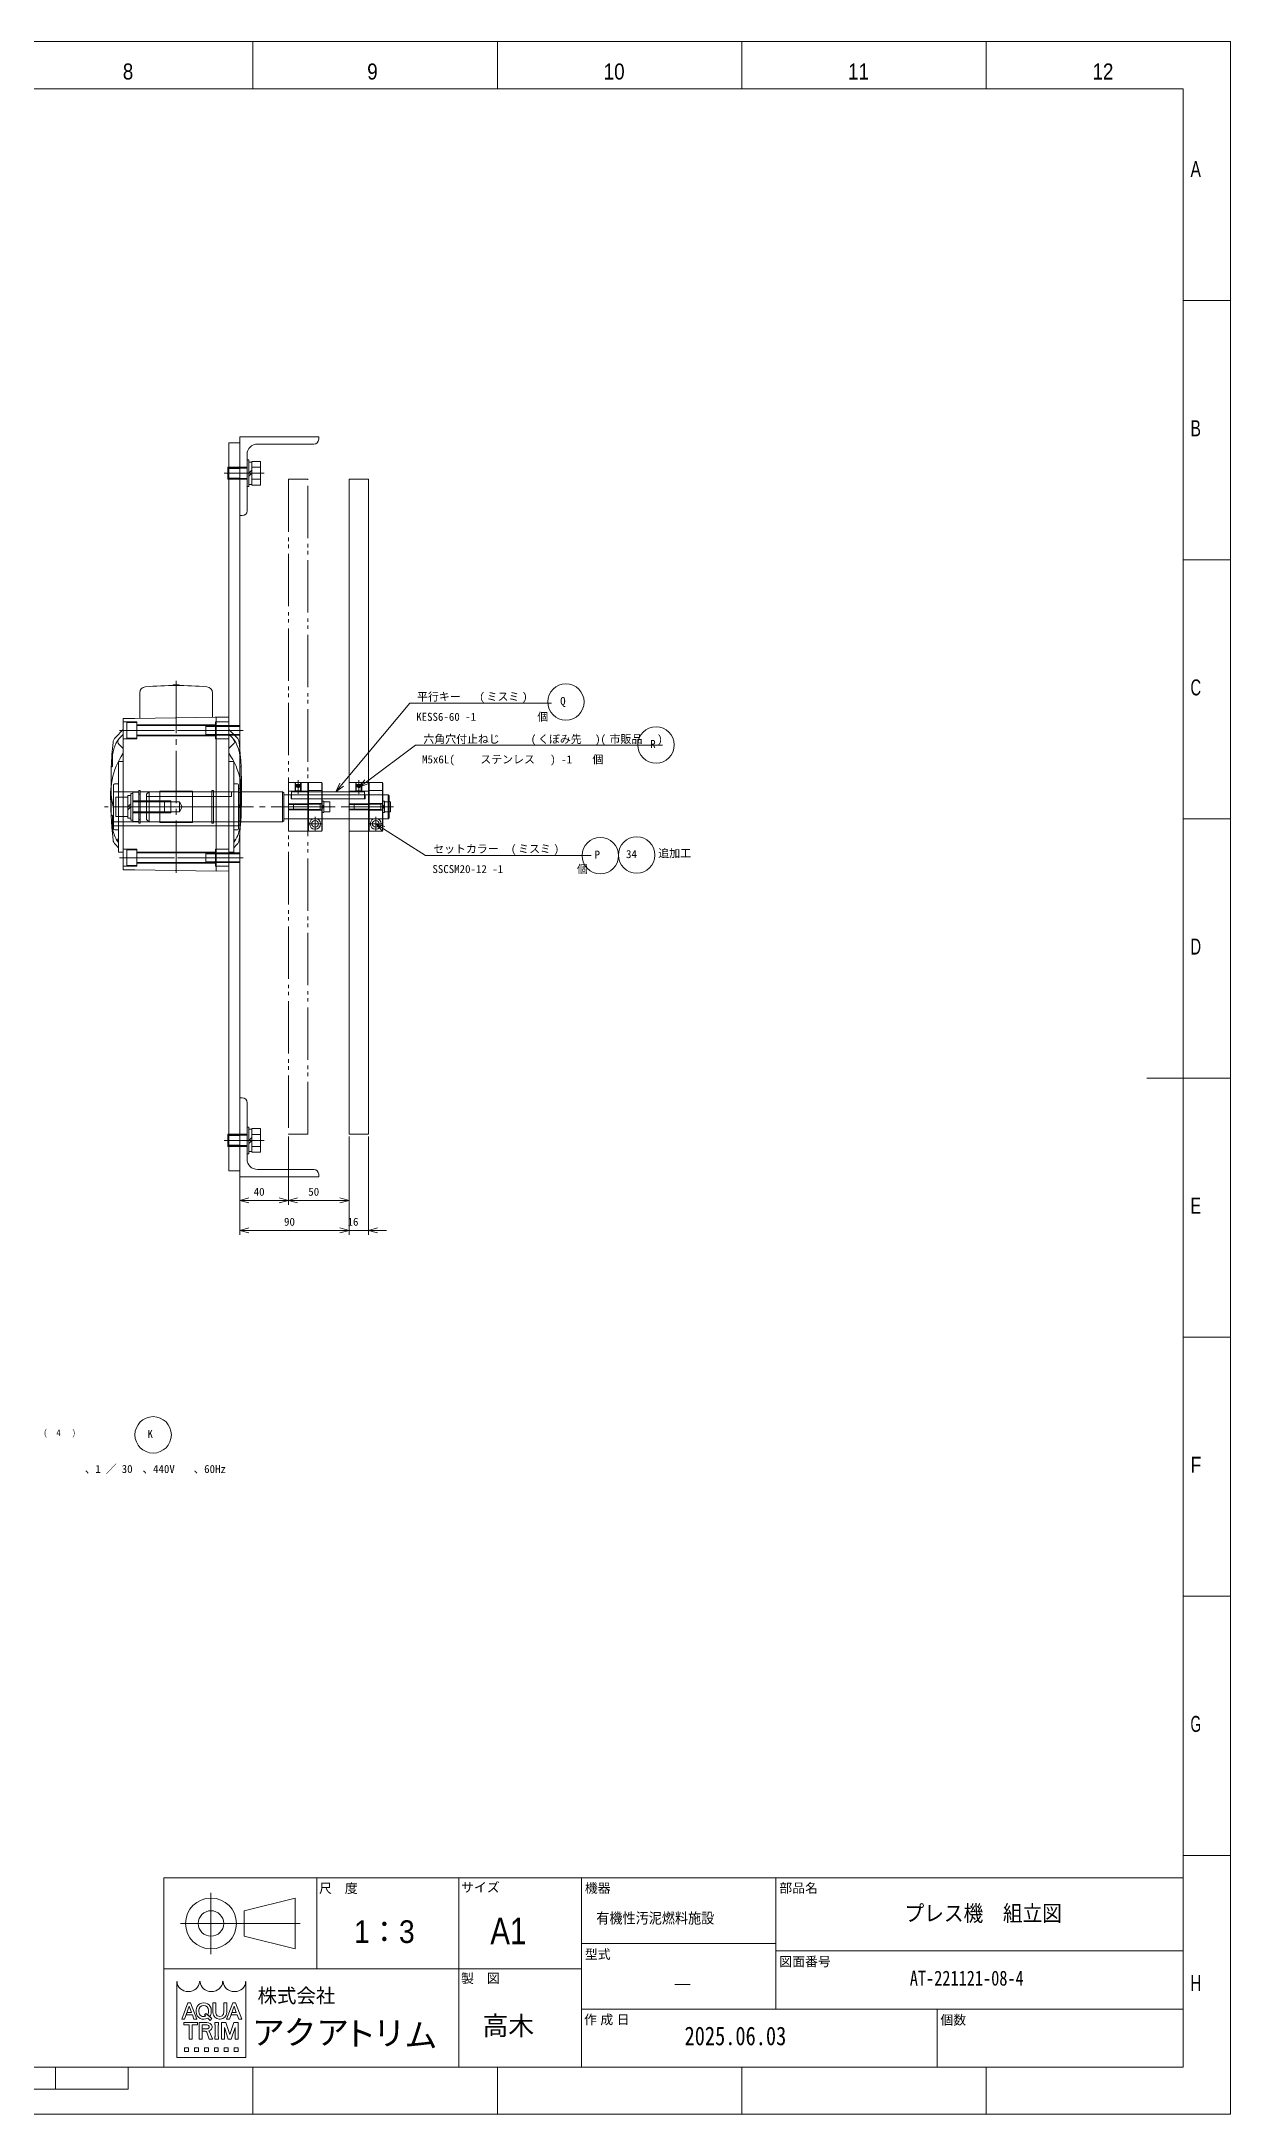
# Model space of a CAD drawing. Units: millimetres at full size. Extents: x -24503 to 24503, y -7436 to 7436.
# Drawn here: x 23523 to 24503, y 416 to 2125 of the extents above; entities that cross this region are included whole.
import ezdxf
from ezdxf.enums import TextEntityAlignment as Align

# ---------------------------------------------------------------- set-up
doc = ezdxf.new("R2010")
doc.units = ezdxf.units.MM
doc.header["$LTSCALE"] = 4.8
doc.linetypes.add('CHAIN2', pattern=[12, 9, -1, 1, -1])
doc.linetypes.add('DOUBLE_CHAIN2', pattern=[12.8, 9, -1, 0.6, -0.6, 0.6, -1])
for name, color, linetype, lineweight in [('0-2_08_DIM', 3, 'Continuous', 9), ('0-3_06_PHANTOM', 7, 'DOUBLE_CHAIN2', 9), ('0-4_0', 2, 'Continuous', 9), ('0-6_05_CENTER', 2, 'CHAIN2', 9), ('0-7_04_HIDDEN', 7, 'Continuous', 9), ('0-8_10_DRAFT', 1, 'Continuous', 9), ('1-1_Defpoints', 134, 'Continuous', 9), ('1-2_99_図枠', 134, 'Continuous', 9)]:
    doc.layers.add(name, color=color, linetype=linetype, lineweight=lineweight)
doc.layers.add('0-9_07_TEXT', color=2, linetype='Continuous')
doc.styles.add('ＭＳ ゴシック', font='')
doc.styles.add('ＭＳ Ｐゴシック', font='')
doc.styles.get('ＭＳ ゴシック').set_extended_font_data('MS Gothic')
doc.styles.get('ＭＳ Ｐゴシック').set_extended_font_data('MS PGothic')

# ---------------------------------------------------------------- blocks, each defined once
blk = doc.blocks.new('GM-SHYF-RH 0.2kW、1／30、200V、60Hzc_1_1')
at = {"layer": '0-4_0'}
for p, q in [((18.5, 52.991), (8, 52.808)), ((8, 52.808), (8, -73.808)), ((18.5, 53.009), (18.5, 48.5)), ((18.5, 53), (85.5, 51.831)), ((85.5, 51.831), (95, 51.831)), ((95, -59.282), (95, 51.831)), ((4, 37.5), (4, -37.5)), ((4, 37.5), (8, 37.5)), ((18.5, -64.887), (18.5, 49.509)), ((0, -18), (0, 18)), ((1, 19), (4, 19)), ((4, 33.687), (1.411, 31.098)), ((99, 33.687), (101.589, 31.098)), ((102, 19), (99, 19)), ((103, -18), (103, 18)), ((-2, 6.5), (-2, -32.5)), ((105, -32.5), (105, 7.009)), ((1, -19), (4, -19)), ((102, -19), (99, -19)), ((4, -37.5), (8, -37.5)), ((8, -48.015), (4.346, -51.668)), ((95, -37.491), (99, -37.491)), ((95, -48.015), (98.654, -51.668)), ((8, -63.687), (1.411, -57.098)), ((18.5, -74.017), (18.5, -64.887)), ((95, -63.687), (101.589, -57.098)), ((19.25, -74.004), (8, -73.808)), ((18.5, -74.017), (18.5, -69.509)), ((18.5, -74.017), (85.5, -72.848)), ((21.5, -73.965), (21.5, -93.939)), ((81.5, -72.918), (81.5, -93.939)), ((54, -99.99), (54, -100.5))]:
    blk.add_line(p, q, dxfattribs=at)
for points in [[(95, 37.491), (99, 37.491), (99, -37.491)], [(85.5, -72.848), (95, -72.848), (95, -59.282)], [(49, -99.99), (49, -100.5), (54, -100.5)]]:
    blk.add_lwpolyline(points, dxfattribs=at)
for centre, radius, start, end in [((398.1, -13), 400.6, 174.25632, 180), ((24, 14.5), 25, 143.1301, 174.26983), ((6.078, 26.431), 6.6, 135, 174.25632), ((1, 18), 1, 90, 180), ((6.468, 27.79), 3, 145.3407, 214.6593), ((79, 14.5), 25, 5.73017, 36.8699), ((96.532, 27.79), 3, 325.3407, 34.6593), ((96.922, 26.431), 6.6, 5.74368, 45), ((102, 18), 1, 0, 90), ((-295.1, -13), 400.6, 0, 5.74368), ((-1.5, 6.5), 0.5, 90, 180), ((51.5, -13), 53.5, 164.28414, 215.60164), ((-1.5, 7.5), 0.5, 270, 0), ((399, 7), 400, 178.56802, 179.92847), ((51.5, -13), 53.5, 324.39836, 15.71586), ((-296, 7), 400, 0.053, 1.43198), ((104.5, 7.5), 0.5, 180, 270), ((104.5, 6.5), 0.5, 0, 90), ((398.1, -13), 400.6, 179.0703, 180), ((398.1, -13), 400.6, 180, 185.74368), ((398.1, 0), 400.6, 180.9297, 182.86294), ((-295.1, 0), 400.6, 357.13706, 359.0703), ((-1.5, -32.5), 0.5, 180, 270), ((-1.5, -33.5), 0.5, 0, 90), ((399, -33), 400, 180.07153, 180.85954), ((1, -18), 1, 180, 270), ((102, -18), 1, 270, 0), ((-295.1, -13), 400.6, 354.25632, 357.13706), ((-296, -33), 400, 358.56802, 359.92847), ((104.5, -33.5), 0.5, 90, 180), ((104.5, -32.5), 0.5, 270, 0), ((24, -40.5), 25, 176.56135, 230.20818), ((79, -40.5), 25, 309.79182, 354.26983), ((6.078, -52.431), 6.6, 185.74368, 225), ((6.468, -53.79), 3, 135, 217.16252), ((8.408, -56.021), 3, 224.86958, 262.17814), ((94.592, -56.021), 3, 277.82186, 315.13042), ((96.532, -53.79), 3, 322.83748, 45), ((96.922, -52.431), 6.6, 315, 354.25632), ((26.5, -93.939), 5, 180, 265.13859), ((51.5, 200), 300, 265.13859, 274.86141), ((76.5, -93.939), 5, 274.86141, 0)]:
    blk.add_arc(centre, radius, start, end, dxfattribs=at)
at = {"layer": '0-6_05_CENTER'}
for p, q in [((51.5, -103.882), (51.5, 55.941)), ((4.75, 42), (98.25, 42)), ((-7.647, 0), (110.647, 0)), ((4.75, -63), (98.25, -63))]:
    blk.add_line(p, q, dxfattribs=at)
at = {"layer": '0-7_04_HIDDEN', "color": 2}
for p, q in [((8, 49), (19, 49)), ((8, 35), (19, 35)), ((19, 35), (19, 49)), ((19, 46.5), (84, 46.5)), ((19, 37.5), (84, 37.5)), ((84, 35), (84, 49)), ((95, 49), (84, 49)), ((95, 35), (84, 35)), ((0, 15.8), (103, 15.8)), ((0, 12.5), (20.65, 12.5)), ((20.65, 13.5), (22, 13.5)), ((20.65, -13.5), (20.65, 13.5)), ((22, -13.5), (22, 13.5)), ((22, 12.5), (38, 12.5)), ((38, -13), (38, 13)), ((38, 13), (65, 13)), ((65, -13), (65, 13)), ((65, 12.5), (81, 12.5)), ((81, 13.5), (82.35, 13.5)), ((81, -13.5), (81, 13.5)), ((82.35, -13.5), (82.35, 13.5)), ((82.35, 12.5), (103, 12.5)), ((0, -12.5), (20.65, -12.5)), ((20.65, -13.5), (22, -13.5)), ((22, -12.5), (38, -12.5)), ((38, -13), (65, -13)), ((65, -12.5), (81, -12.5)), ((81, -13.5), (82.35, -13.5)), ((82.35, -12.5), (103, -12.5)), ((8, -56), (19, -56)), ((19, -70), (19, -56)), ((19, -58.5), (84, -58.5)), ((19, -67.5), (84, -67.5)), ((95, -56), (84, -56)), ((84, -70), (84, -56)), ((8, -70), (19, -70)), ((95, -70), (84, -70))]:
    blk.add_line(p, q, dxfattribs=at)
at = {"layer": '0-8_10_DRAFT'}
blk.add_line((59.408, -13), (43.908, -13), dxfattribs=at)
blk = doc.blocks.new('A$C05FE0EC2_2_1_1')
at = {"layer": '0-7_04_HIDDEN'}
for p, q in [((-11, 1.5), (11, 1.5)), ((-11, 1.5), (-11, 0)), ((-11, 0), (11, 0)), ((-9.815, 11), (9.815, 11)), ((-9.815, 4), (-9.815, 11)), ((9.815, 4), (-9.815, 4)), ((-9.25, 4), (-9.25, 1.5)), ((-5, -16), (-5, 0)), ((-4.908, 4), (-4.908, 11)), ((-4.188, -16), (-4.188, 0)), ((0, 1.5), (-2.5, 4)), ((0, 4), (2.5, 1.5)), ((4.188, -16), (4.188, 0)), ((4.907, 4), (4.907, 11)), ((5, -16), (5, 0)), ((9.25, 1.5), (9.25, 4)), ((9.815, 4), (9.815, 11)), ((11, 0), (11, 1.5)), ((-5, -16), (5, -16))]:
    blk.add_line(p, q, dxfattribs=at)
at = {"layer": '0-7_04_HIDDEN', "linetype": 'CHAIN2'}
blk.add_line((0, -19), (0, 14), dxfattribs=at)
at = {"layer": '0-8_10_DRAFT', "style": 'ＭＳ ゴシック', "width": 1.8}
blk.add_text('BT-M10x20L,SW,PW', height=0.2199, dxfattribs=at).set_placement((5.157, 10.658), align=Align.BOTTOM_LEFT)
blk = doc.blocks.new('A$C6AFA1BC6_1_1')
at = {"layer": '0-7_04_HIDDEN'}
for p, q in [((6.5, 0), (-6.5, 0)), ((-4, -85), (-4, 0)), ((4, -85), (4, 0)), ((-4, -57), (4, -57)), ((-3.323, -85), (-3.323, -57)), ((3.323, -85), (3.323, -57)), ((-4, -85), (4, -85))]:
    blk.add_line(p, q, dxfattribs=at)
at = {"layer": '0-7_04_HIDDEN', "linetype": 'CHAIN2'}
blk.add_line((0, -86.5), (0, 9.5), dxfattribs=at)
at = {"layer": '0-7_04_HIDDEN'}
blk.add_lwpolyline([(6.5, 0), (6.5, 8), (-6.5, 8), (-6.5, 0)], dxfattribs=at)
at = {"layer": '0-8_10_DRAFT', "style": 'ＭＳ ゴシック', "width": 1.9}
blk.add_text('CS-M8x85L', height=0.2199, dxfattribs=at).set_placement((3.561, 7.658), align=Align.BOTTOM_LEFT)
blk = doc.blocks.new('RTWS25b_1_1')
at = {"layer": '0-4_0'}
for points in [[(0, 13.5), (-1.2, 13.5), (-1.2, 10.5), (0, 10.5)], [(0, -13.5), (-1.2, -13.5), (-1.2, -10.5), (0, -10.5)]]:
    blk.add_lwpolyline(points, close=True, dxfattribs=at)
at = {"layer": '0-8_10_DRAFT'}
blk.add_line((0, 0), (-1.2, 0), dxfattribs=at)
blk = doc.blocks.new('A$C606D4CA3_1_1')
at = {"layer": '0-7_04_HIDDEN'}
for p, q in [((-11, 1.5), (11, 1.5)), ((-11, 1.5), (-11, 0)), ((-11, 0), (11, 0)), ((-9.25, 4), (-9.25, 1.5)), ((-9.25, 4), (9.25, 4)), ((-5, -26), (-5, 0)), ((-4.188, -26), (-4.188, 0)), ((0, 1.5), (-2.5, 4)), ((0, 4), (2.5, 1.5)), ((4.188, -26), (4.188, 0)), ((5, -26), (5, 0)), ((9.25, 1.5), (9.25, 4)), ((11, 0), (11, 1.5)), ((-5, -26), (5, -26))]:
    blk.add_line(p, q, dxfattribs=at)
at = {"layer": '0-7_04_HIDDEN', "linetype": 'CHAIN2'}
blk.add_line((0, -27.5), (0, 15.5), dxfattribs=at)
at = {"layer": '0-7_04_HIDDEN'}
blk.add_lwpolyline([(8, 4), (8, 14), (-8, 14), (-8, 4)], dxfattribs=at)
at = {"layer": '0-8_10_DRAFT', "style": 'ＭＳ ゴシック', "width": 1.85}
blk.add_text('CS-M10x30L,SW,PW', height=0.2199, dxfattribs=at).set_placement((3.079, 13.658), align=Align.BOTTOM_LEFT)
blk = doc.blocks.new('FWSSS-D24-V10.0-T8.0a_1_1')
at = {"layer": '0-4_0'}
for points in [[(0, 12), (-5, 12), (-5, 5), (0, 5)], [(0, -12), (-5, -12), (-5, -5), (0, -5)]]:
    blk.add_lwpolyline(points, close=True, dxfattribs=at)
at = {"layer": '0-8_10_DRAFT'}
blk.add_line((-5, 0), (0, 0), dxfattribs=at)
blk = doc.blocks.new('A$C29BA2C56_1_1')
at = {"layer": '0-4_0', "color": 134}
blk.add_lwpolyline([(-9, -25), (0, -25), (0, 575), (-9, 575)], close=True, dxfattribs=at)
at = {"layer": '0-6_05_CENTER'}
for p, q in [((-12.388, 550), (3.388, 550)), ((-12.388, 0), (3.388, 0))]:
    blk.add_line(p, q, dxfattribs=at)
at = {"layer": '0-6_05_CENTER', "color": 1}
for p, q in [((-11.715, 338), (2.715, 338)), ((-11.715, 233), (2.715, 233))]:
    blk.add_line(p, q, dxfattribs=at)
at = {"layer": '0-7_04_HIDDEN'}
for p, q in [((-9, 555), (0, 555)), ((-9, 554), (0, 554)), ((-9, 546), (0, 546)), ((-9, 545), (0, 545)), ((-9, 5), (0, 5)), ((-9, 4), (0, 4)), ((-9, -4), (0, -4)), ((-9, -5), (0, -5))]:
    blk.add_line(p, q, dxfattribs=at)
at = {"layer": '0-7_04_HIDDEN', "color": 1}
for p, q in [((-9, 342), (0, 342)), ((-9, 341.25), (0, 341.25)), ((-9, 334.75), (0, 334.75)), ((-9, 334), (0, 334)), ((-9, 237), (0, 237)), ((-9, 236.25), (0, 236.25)), ((-9, 229.75), (0, 229.75)), ((-9, 229), (0, 229))]:
    blk.add_line(p, q, dxfattribs=at)
at = {"layer": '0-8_10_DRAFT'}
blk.add_line((0, 275), (-9, 275), dxfattribs=at)
blk = doc.blocks.new('A$C685D21B0_1_1')
at = {"layer": '0-4_0', "color": 134}
for p, q in [((2, -12.5), (2, 12.5)), ((75.65, 12.5), (75.65, -12.5)), ((75.65, 11.95), (77, 11.95)), ((77, 12.5), (77, -12.5)), ((112, -12.5), (112, 12.5)), ((199, -10), (199, 10)), ((75.65, -11.95), (77, -11.95))]:
    blk.add_line(p, q, dxfattribs=at)
for points in [[(75.65, -12.5), (2, -12.5), (0, -10.5), (0, 10.5), (2, 12.5), (75.65, 12.5)], [(77, 12.5), (112, 12.5), (113, 11.5), (113, -11.5), (112, -12.5), (77, -12.5)], [(113, -10), (199, -10), (200, -9), (200, 9), (199, 10), (113, 10)]]:
    blk.add_lwpolyline(points, dxfattribs=at)
at = {"layer": '0-6_05_CENTER'}
blk.add_line((203.412, 0), (-5, 0), dxfattribs=at)
at = {"layer": '0-7_04_HIDDEN'}
for p, q in [((0, 5), (20, 5)), ((0, 4), (27, 4)), ((20, 5), (20, -5)), ((27, 4), (27, -4)), ((29.309, 0), (27, 4)), ((27, -4), (29.309, 0)), ((0, -4), (27, -4)), ((0, -5), (20, -5)), ((180, -6.5), (180, -10))]:
    blk.add_line(p, q, dxfattribs=at)
for points in [[(0, -8.5), (70, -8.5), (70, -12.5)], [(180, -6.5), (119, -6.5), (119, -10)]]:
    blk.add_lwpolyline(points, dxfattribs=at)
blk = doc.blocks.new('STWS25a_1_1')
at = {"layer": '0-4_0'}
for points in [[(0, 11.95), (-1.2, 11.95), (-1.2, 15.05), (0, 15.05)], [(0, -11.95), (-1.2, -11.95), (-1.2, -15.05), (0, -15.05)]]:
    blk.add_lwpolyline(points, close=True, dxfattribs=at)
at = {"layer": '0-8_10_DRAFT'}
blk.add_line((-1.2, 0), (0, 0), dxfattribs=at)
blk = doc.blocks.new('KESS6-60b_1_1')
at = {"layer": '0-4_0'}
blk.add_lwpolyline([(0, 6), (60, 6), (60, 0), (0, 0)], close=True, dxfattribs=at)
blk = doc.blocks.new('SCSM 20-12b_1_1')
at = {"layer": '0-4_0'}
for p, q in [((0, 19.5), (0.5, 20)), ((0, 19.5), (0, -19.5)), ((0.5, 20), (0.5, -20)), ((0.5, 20), (11.5, 20)), ((11.5, 20), (11.5, -20)), ((11.5, 20), (12, 19.5)), ((12, 19.5), (12, -19.5)), ((0.5, -20), (0, -19.5)), ((0.5, -20), (11.5, -20)), ((11.5, -20), (12, -19.5))]:
    blk.add_line(p, q, dxfattribs=at)
for radius in [4.5, 2.75]:
    blk.add_circle((6, -14), radius, dxfattribs=at)
at = {"layer": '0-6_05_CENTER'}
for p, q in [((0.25, -14), (11.75, -14)), ((6, -8.25), (6, -19.75))]:
    blk.add_line(p, q, dxfattribs=at)
at = {"layer": '0-7_04_HIDDEN', "color": 2}
for p, q in [((0, 13.5), (12, 13.5)), ((0.5, 10), (0, 10.5)), ((0, 2.75), (12, 2.75)), ((0.5, 10), (11.5, 10)), ((12, 10.5), (11.5, 10)), ((0, -2.75), (12, -2.75)), ((0, -10.5), (0.5, -10)), ((0.5, -10), (11.5, -10)), ((11.5, -10), (12, -10.5)), ((11.625, -10.125), (11.625, -10.125)), ((11.75, -10.25), (11.75, -10.25))]:
    blk.add_line(p, q, dxfattribs=at)
at = {"layer": '0-8_10_DRAFT'}
blk.add_line((0, 0), (12, 0), dxfattribs=at)
blk = doc.blocks.new('A$C0D3A3B7B_1_1')
at = {"layer": '0-4_0', "color": 134}
blk.add_lwpolyline([(0, 20), (16, 20), (16, -20), (0, -20)], close=True, dxfattribs=at)
at = {"layer": '0-6_05_CENTER'}
for p, q in [((8, 10.837), (8, 22.068)), ((18.053, 0), (-2.053, 0))]:
    blk.add_line(p, q, dxfattribs=at)
at = {"layer": '0-7_04_HIDDEN'}
for p, q in [((5.5, 20), (5.5, 12.8)), ((6, 20), (6, 12.8)), ((10, 20), (10, 12.8)), ((10.5, 20), (10.5, 12.8)), ((16, 12.8), (0, 12.8)), ((16, 10), (0, 10)), ((16, 2.5), (0, 2.5)), ((16, 2), (0, 2)), ((16, -2), (0, -2)), ((16, -2.5), (0, -2.5)), ((16, -10), (0, -10))]:
    blk.add_line(p, q, dxfattribs=at)
at = {"layer": '0-8_10_DRAFT'}
blk.add_line((16, 0), (0, 0), dxfattribs=at)
blk = doc.blocks.new('A$C121A4B89_1_1')
at = {"layer": '0-4_0', "color": 134}
for p, q in [((-4.6, 1.3), (-4.6, 0)), ((-4.6, 1.3), (4.6, 1.3)), ((-4.6, 0), (4.6, 0)), ((-2.5, -23.7), (-2.5, 0)), ((0, 0), (-1.3, 1.3)), ((0, 1.3), (1.3, 0)), ((2.5, -23.7), (2.5, 0)), ((4.6, 0), (4.6, 1.3)), ((-2.5, -1.7), (2.5, -1.7)), ((-2.067, -23.7), (-2.067, -1.7)), ((2.067, -23.7), (2.067, -1.7)), ((-2.5, -23.7), (2.5, -23.7))]:
    blk.add_line(p, q, dxfattribs=at)
at = {"layer": '0-4_0', "color": 134, "linetype": 'CHAIN2'}
blk.add_line((0, -25.2), (0, 7.8), dxfattribs=at)
at = {"layer": '0-4_0', "color": 134}
blk.add_lwpolyline([(4.25, 1.3), (4.25, 6.3), (-4.25, 6.3), (-4.25, 1.3)], dxfattribs=at)
at = {"layer": '0-8_10_DRAFT', "style": 'ＭＳ ゴシック', "width": 1.85}
blk.add_text('CS-M5x25L,SW', height=0.2199, dxfattribs=at).set_placement((0.584, 5.958), align=Align.BOTTOM_LEFT)
blk = doc.blocks.new('MSSF5-6b_1_1')
at = {"layer": '0-4_0', "linetype": 'CHAIN2'}
blk.add_line((-7, 0), (1.15, 0), dxfattribs=at)
at = {"layer": '0-4_0'}
for p, q in [((-6, 2.067), (-5.567, 2.5)), ((-6, 2.067), (-0.317, 2.067)), ((-6, 2.067), (-6, -2.067)), ((-6, 1.443), (-4, 1.443)), ((-6, 0.722), (-4, 0.722)), ((-5.567, 2.5), (-0.75, 2.5)), ((-5.567, -2.5), (-5.567, 2.5)), ((-4, 1.443), (-3.167, 0)), ((-4, 1.443), (-4, -1.443)), ((-4, -1.443), (-3.167, 0)), ((-0.75, 2.5), (0, 1.75)), ((-0.75, -2.5), (-0.75, 2.5)), ((0, 1.75), (0, -1.75)), ((-6, -0.722), (-4, -0.722)), ((-6, -1.443), (-4, -1.443)), ((-6, -2.067), (-0.317, -2.067)), ((-6, -2.067), (-5.567, -2.5)), ((-5.567, -2.5), (-0.75, -2.5)), ((-3.687, -2.067), (-3.687, -2.067)), ((-1.375, -2.067), (-1.375, -2.067)), ((-0.75, -2.5), (0, -1.75))]:
    blk.add_line(p, q, dxfattribs=at)
blk = doc.blocks.new('A$C393861A3_1_1')
at = {"layer": '0-3_06_PHANTOM'}
for name, p, rotation in [('A$C0D3A3B7B_1_1', (0, 0), 270), ('SCSM 20-12b_1_1', (0, -16), 270), ('A$C121A4B89_1_1', (0, -28), 180)]:
    blk.add_blockref(name, p, dxfattribs=dict(at, rotation=rotation))
at = {"layer": '0-7_04_HIDDEN', "xscale": -1}
blk.add_blockref('MSSF5-6b_1_1', (12.5, -8), dxfattribs=at)
blk = doc.blocks.new('A$C05D17ACF_1_1')
at = {"layer": '0-3_06_PHANTOM'}
blk.add_blockref('A$C393861A3_1_1', (0, -41), dxfattribs=at)
at = {"layer": '0-7_04_HIDDEN', "xscale": -1, "rotation": 90}
for name, p in [('A$C685D21B0_1_1', (0, 75.8)), ('STWS25a_1_1', (0, -1.2))]:
    blk.add_blockref(name, p, dxfattribs=at)
at = {"layer": '0-7_04_HIDDEN', "rotation": 270}
blk.add_blockref('KESS6-60b_1_1', (6.5, -43.7), dxfattribs=at)
at = {"layer": '0-7_04_HIDDEN'}
blk.add_blockref('A$C393861A3_1_1', (0, -91), dxfattribs=at)
blk = doc.blocks.new('A$C402B3D07_1_1')
at = {"layer": '0-7_04_HIDDEN'}
for p, q in [((0, 0), (-65, 0)), ((-65, -2), (-65, 0)), ((0, 0), (0, -65)), ((-61, -6), (-14.5, -6)), ((-6, -14.5), (-6, -61)), ((-2, -65), (0, -65))]:
    blk.add_line(p, q, dxfattribs=at)
for centre, radius, start, end in [((-61, -2), 4, 180, 270), ((-14.5, -14.5), 8.5, 0, 90), ((-2, -61), 4, 180, 270)]:
    blk.add_arc(centre, radius, start, end, dxfattribs=at)
blk = doc.blocks.new('A$C2EBD5C33_1_1')
at = {"layer": '0-3_06_PHANTOM'}
blk.add_lwpolyline([(40, -270), (56, -270), (56, 270), (40, 270)], close=True, dxfattribs=at)
at = {"layer": '0-4_0', "color": 134}
blk.add_lwpolyline([(90, -270), (106, -270), (106, 270), (90, 270)], close=True, dxfattribs=at)
at = {"layer": '0-4_0'}
for name, p in [('A$C29BA2C56_1_1', (0, -275)), ('FWSSS-D24-V10.0-T8.0a_1_1', (-83.2, 0)), ('RTWS25b_1_1', (-82, 0))]:
    blk.add_blockref(name, p, dxfattribs=at)
at = {"layer": '0-4_0', "xscale": -1}
blk.add_blockref('A$C402B3D07_1_1', (0, 305.054), dxfattribs=at)
at = {"layer": '0-4_0'}
for name, p, rotation in [('A$C05FE0EC2_2_1_1', (6, 275), 270), ('GM-SHYF-RH 0.2kW、1／30、200V、60Hzc_1_1', (-1, 0), 180), ('A$C05D17ACF_1_1', (-1, 0), 90), ('A$C402B3D07_1_1', (0, -304.946), 180), ('A$C05FE0EC2_2_1_1', (6, -275), 270)]:
    blk.add_blockref(name, p, dxfattribs=dict(at, rotation=rotation))
at = {"layer": '0-7_04_HIDDEN', "rotation": 90}
for name, p in [('A$C6AFA1BC6_1_1', (-85, 63)), ('A$C606D4CA3_1_1', (-88.2, 0)), ('A$C6AFA1BC6_1_1', (-85, -42))]:
    blk.add_blockref(name, p, dxfattribs=at)
blk = doc.blocks.new('U260')
at = {"layer": '0-9_07_TEXT', "color": 13, "style": 'ＭＳ ゴシック', "width": 0.65}
for s, p in [('(', (44.5448, 0.7451)), (')', (54.3143, 0.7451))]:
    blk.add_text(s, height=2.199, dxfattribs=at).set_placement(p, align=Align.BOTTOM_LEFT)
blk = doc.blocks.new('_Open30')
at = {"layer": '0-2_08_DIM'}
blk.add_line((0, 0), (-1, 0), dxfattribs=at)
blk.add_lwpolyline([(-1, 0.26795), (0, 0), (-1, -0.26795)], dxfattribs=at)
blk = doc.blocks.new('AM_BALLOON1')
at = {"layer": '0-2_08_DIM'}
blk.add_circle((0, 0), 5, dxfattribs=at)

msp = doc.modelspace()

# ---------------------------------------------------------------- linework, layer by layer
at = {"layer": '0-2_08_DIM', "color": 2}
for p, q in [((23827.366, 1579.172), (23943.263, 1579.172)), ((23832.2, 1544.49), (24034.59, 1544.49)), ((23840.291, 1453.67), (23975.902, 1453.67))]:
    msp.add_line(p, q, dxfattribs=at)
at = {"layer": '0-2_08_DIM', "color": 4}
for p, q in [((23726.3, 1221.832), (23726.3, 1165.474)), ((23726.3, 1221.832), (23726.3, 1165.474)), ((23776.3, 1221.832), (23776.3, 1140.74)), ((23776.3, 1221.832), (23776.3, 1140.74)), ((23776.3, 1221.832), (23776.3, 1165.474)), ((23792.3, 1221.832), (23792.3, 1140.74)), ((23686.3, 1191.832), (23686.3, 1140.74)), ((23686.3, 1191.832), (23686.3, 1165.474)), ((23693.8, 1169.224), (23718.8, 1169.224)), ((23768.8, 1169.224), (23733.8, 1169.224)), ((23768.8, 1144.49), (23693.8, 1144.49)), ((23768.8, 1144.49), (23761.3, 1144.49)), ((23776.3, 1144.49), (23792.3, 1144.49)), ((23799.8, 1144.49), (23807.3, 1144.49))]:
    msp.add_line(p, q, dxfattribs=at)
at = {"layer": '0-2_08_DIM', "color": 2}
for points in [[(23770.2, 1511.965), (23826.286, 1579.172), (23827.366, 1579.172)], [(23790.613, 1514.37), (23831.12, 1544.49), (23832.2, 1544.49)], [(23804.627, 1475.68), (23839.211, 1453.67), (23840.291, 1453.67)]]:
    msp.add_lwpolyline(points, dxfattribs=at)
at = {"layer": '1-1_Defpoints'}
msp.add_lwpolyline([(22085.846, 415.766), (24502.769, 415.766), (24502.769, 2124.701), (22085.846, 2124.701)], close=True, dxfattribs=at)
at = {"layer": '1-2_99_図枠'}
for p, q in [((23697.128, 2085.697), (23697.128, 2124.701)), ((23898.538, 2085.697), (23898.538, 2124.701)), ((23898.538, 2085.697), (23898.538, 2124.701)), ((24099.948, 2085.697), (24099.948, 2124.701)), ((24301.358, 2085.697), (24301.358, 2124.701)), ((24502.769, 1911.062), (24463.765, 1911.062)), ((24502.769, 1697.423), (24463.765, 1697.423)), ((24502.769, 1483.785), (24463.765, 1483.785)), ((24502.769, 1270.146), (24433.762, 1270.146)), ((24502.769, 1056.507), (24463.765, 1056.507)), ((24502.769, 842.869), (24463.765, 842.869)), ((24502.769, 629.23), (24463.765, 629.23)), ((23662.534, 547.905), (23662.534, 598.31)), ((23749.693, 535.603), (23749.693, 610.611)), ((23866.705, 454.595), (23866.705, 610.611)), ((23967.806, 454.595), (23967.806, 610.611)), ((24128.024, 610.611), (24128.024, 502.6)), ((23637.332, 573.107), (23736.042, 573.107)), ((23967.806, 556.606), (24128.024, 556.606)), ((24128.024, 550.605), (24463.765, 550.605)), ((23967.806, 535.603), (23623.681, 535.603)), ((23640.842, 494.132), (23644.652, 504.833)), ((23642.171, 497.714), (23642.907, 499.779)), ((23642.171, 497.714), (23647.187, 497.714)), ((23642.907, 499.779), (23646.452, 499.779)), ((23643.526, 507.718), (23645.778, 507.718)), ((23646.452, 499.779), (23644.652, 504.833)), ((23650.901, 494.197), (23645.778, 507.718)), ((23650.322, 501.74), (23650.322, 500.11)), ((23652.586, 501.58), (23652.586, 500.276)), ((23657.098, 497.734), (23658.301, 499.012)), ((23657.098, 497.734), (23658.207, 496.654)), ((23658.301, 499.012), (23663.334, 494.865)), ((23659.752, 497.881), (23661.503, 496.438)), ((23660.556, 501.58), (23660.556, 500.276)), ((23662.821, 501.74), (23662.821, 500.11)), ((23664.077, 499.618), (23664.077, 507.718)), ((23666.522, 507.718), (23664.077, 507.718)), ((23666.522, 500.11), (23666.522, 507.718)), ((23675.488, 499.618), (23675.488, 507.718)), ((23677.79, 494.132), (23681.6, 504.833)), ((23679.119, 497.714), (23679.855, 499.779)), ((23679.119, 497.714), (23684.135, 497.714)), ((23679.855, 499.779), (23683.4, 499.779)), ((23680.474, 507.718), (23682.727, 507.718)), ((23683.4, 499.779), (23681.6, 504.833)), ((23687.849, 494.197), (23682.727, 507.718)), ((23967.806, 502.6), (24463.765, 502.6)), ((24261.138, 502.6), (24261.138, 454.595)), ((23638.403, 494.132), (23638.403, 494.197)), ((23638.403, 494.132), (23640.842, 494.132)), ((23640.165, 491.415), (23651.305, 491.415)), ((23640.165, 491.415), (23640.165, 489.513)), ((23640.165, 489.513), (23644.241, 489.513)), ((23644.513, 477.829), (23644.513, 489.241)), ((23646.958, 477.829), (23646.958, 489.241)), ((23647.23, 489.513), (23651.305, 489.513)), ((23650.901, 494.132), (23650.901, 494.197)), ((23651.305, 491.415), (23651.305, 489.513)), ((23652.854, 491.415), (23652.854, 477.829)), ((23652.854, 491.415), (23659.103, 491.415)), ((23655.3, 489.513), (23659.43, 489.513)), ((23655.381, 484.267), (23655.381, 486.169)), ((23655.381, 486.169), (23659.43, 486.169)), ((23655.381, 484.267), (23658.049, 484.267)), ((23659.057, 483.586), (23661.126, 477.829)), ((23659.872, 495.034), (23661.761, 493.196)), ((23661.42, 483.671), (23663.761, 477.938)), ((23661.761, 493.196), (23663.334, 494.865)), ((23665.822, 491.415), (23668.811, 491.415)), ((23665.822, 491.415), (23665.822, 489.513)), ((23665.822, 477.829), (23665.822, 479.731)), ((23666.093, 480.003), (23666.093, 489.241)), ((23668.539, 480.003), (23668.539, 489.241)), ((23668.811, 491.415), (23668.811, 489.513)), ((23670.19, 494.132), (23669.375, 494.132)), ((23671.259, 491.415), (23674.807, 491.415)), ((23676.829, 477.829), (23673.702, 487.339)), ((23678.051, 481.548), (23674.807, 491.415)), ((23675.351, 494.132), (23675.351, 494.197)), ((23675.351, 494.132), (23677.79, 494.132)), ((23678.051, 481.548), (23681.296, 491.415)), ((23679.274, 477.829), (23682.401, 487.339)), ((23684.846, 491.415), (23681.296, 491.415)), ((23687.849, 494.132), (23687.849, 494.197)), ((23640.846, 470.715), (23640.846, 467.454)), ((23644.513, 477.829), (23646.958, 477.829)), ((23648.997, 470.715), (23648.997, 467.454)), ((23657.148, 470.715), (23657.148, 467.454)), ((23661.126, 477.829), (23663.761, 477.829)), ((23663.761, 477.938), (23663.761, 477.829)), ((23665.3, 470.715), (23665.3, 467.454)), ((23673.451, 470.715), (23673.451, 467.454)), ((23676.829, 477.829), (23679.274, 477.829)), ((23684.863, 470.715), (23684.863, 467.454)), ((23534.332, 436.593), (23534.332, 454.595)), ((23594.338, 436.593), (23594.338, 454.595)), ((23697.128, 415.766), (23697.128, 454.595)), ((23898.538, 415.591), (23898.538, 454.595)), ((23898.538, 415.766), (23898.538, 454.595)), ((24099.948, 415.766), (24099.948, 454.595)), ((24301.358, 415.766), (24301.358, 454.595)), ((22994.277, 436.593), (23594.338, 436.593))]:
    msp.add_line(p, q, dxfattribs=at)
for points in [[(22202.738, 454.595), (24463.765, 454.595), (24463.765, 2085.697), (22202.738, 2085.697)], [(23623.681, 454.595), (24463.765, 454.595), (24463.765, 610.611), (23623.681, 610.611)], [(23689.837, 583.608), (23731.841, 594.109), (23731.841, 552.105), (23689.837, 562.606)]]:
    msp.add_lwpolyline(points, close=True, dxfattribs=at)
for points in [[(23691.384, 525.328), (23691.384, 462.563), (23634.325, 462.563), (23634.325, 525.328)], [(23638.403, 494.132), (23638.403, 494.197), (23643.526, 507.718)], [(23650.901, 494.132), (23648.462, 494.132), (23647.187, 497.714)], [(23673.043, 500.11), (23673.043, 507.718), (23675.488, 507.718)], [(23675.351, 494.132), (23675.351, 494.197), (23680.474, 507.718)], [(23687.849, 494.132), (23685.411, 494.132), (23684.135, 497.714)], [(23652.854, 477.829), (23655.3, 477.829), (23655.3, 489.513)], [(23665.822, 477.829), (23668.811, 477.829), (23668.811, 479.731)], [(23671.259, 491.415), (23671.259, 477.829), (23673.704, 477.829), (23673.702, 487.339)], [(23682.401, 487.339), (23682.401, 477.829), (23684.846, 477.829), (23684.846, 491.415)], [(23640.846, 470.715), (23644.106, 470.715), (23644.106, 467.454), (23640.846, 467.454)], [(23648.997, 470.715), (23652.258, 470.715), (23652.258, 467.454), (23648.997, 467.454)], [(23657.148, 470.715), (23660.409, 470.715), (23660.409, 467.454), (23657.148, 467.454)], [(23665.3, 470.715), (23668.56, 470.715), (23668.56, 467.454), (23665.3, 467.454)], [(23673.451, 470.715), (23676.712, 470.715), (23676.712, 467.454), (23673.451, 467.454)], [(23684.863, 470.715), (23681.602, 470.715), (23681.602, 467.454), (23684.863, 467.454)]]:
    msp.add_lwpolyline(points, dxfattribs=at)
for radius in [21.002, 10.501]:
    msp.add_circle((23662.534, 573.107), radius, dxfattribs=at)
for centre, radius, start, end in [((23634.325, 525.057), 0.272, 0, 90), ((23653.344, 525.057), 0.272, 0, 180), ((23653.344, 525.057), 0.272, 0, 90), ((23672.364, 525.057), 0.272, 0, 180), ((23691.384, 525.057), 0.272, 90, 180), ((23669.821, 499.864), 5.749, 182.45003, 265.55526), ((23671.373, 500.047), 4.851, 179.25279, 218.96457), ((23669.783, 500.958), 4.523, 241.15773, 298.84227), ((23669.745, 499.864), 5.749, 274.44474, 357.54997), ((23668.192, 500.047), 4.851, 321.03543, 0.74721), ((23644.241, 489.241), 0.272, 0, 90), ((23647.23, 489.241), 0.272, 90, 180), ((23658.049, 483.181), 1.087, 21.9283, 90), ((23659.371, 487.841), 1.673, 271.99706, 88.00294), ((23659.776, 482.998), 1.776, 22.27295, 58.55311), ((23665.822, 489.241), 0.272, 0, 90), ((23665.822, 480.003), 0.272, 270, 0), ((23668.811, 489.241), 0.272, 90, 180), ((23668.811, 480.003), 0.272, 180, 270)]:
    msp.add_arc(centre, radius, start, end, dxfattribs=at)
for centre, major_axis, ratio, start_param, end_param in [((23643.835, 525.057), (-9.238, 0), 0.882353, 6.28318531, 9.42477796), ((23662.854, 525.057), (-9.238, 0), 0.882353, 6.28318531, 9.42477796), ((23681.874, 525.057), (-9.238, 0), 0.882353, 6.28318531, 9.42477796), ((23656.571, 501.74), (-6.249, 0), 0.956522, 3.14159265, 6.28318531), ((23656.571, 500.11), (-6.249, 0), 0.956522, 0, 2.12727056), ((23656.571, 501.58), (3.985, 0), 0.994718, 6.28318531, 9.42477796), ((23656.571, 500.27), (3.985, 0), 0.995036, 3.14159265, 5.13549259), ((23656.571, 500.27), (3.985, 0), 0.995036, 5.63666712, 6.28318531), ((23656.571, 500.11), (-6.249, 0), 0.956522, 2.48020459, 3.14159265), ((23659.103, 487.841), (-4.386, 0), 0.81482, 1.94406945, 4.71238898)]:
    msp.add_ellipse(centre, major_axis=major_axis, ratio=ratio, start_param=start_param, end_param=end_param, dxfattribs=at)

# ---------------------------------------------------------------- block references
at = {"layer": '0-2_08_DIM'}
for name, p, xscale, yscale in [('AM_BALLOON1', (23955.026, 1580.192), 3, 3), ('AM_BALLOON1', (24029.293, 1544.717), 3, 3), ('AM_BALLOON1', (23983.388, 1453.503), 3, 3), ('AM_BALLOON1', (24013.389, 1453.963), 3, 3), ('_Open30', (23726.3, 1169.224), 7.5, 7.5), ('_Open30', (23776.3, 1169.224), 7.5, 7.5), ('_Open30', (23776.3, 1144.49), 7.5, 7.5), ('_Open30', (23776.3, 1144.49), 7.5, 7.5), ('U260', (23417.746, 971.716), 2.4, 2.4), ('AM_BALLOON1', (23614.874, 975.952), 3, 3)]:
    msp.add_blockref(name, p, dxfattribs=dict(at, xscale=xscale, yscale=yscale))
at = {"layer": '0-2_08_DIM', "xscale": 7.5, "yscale": 7.5}
for p, rotation in [((23765.394, 1506.207), 230.154), ((23784.594, 1509.895), 216.63353), ((23798.3, 1479.707), 147.52616), ((23686.3, 1169.224), 180), ((23726.3, 1169.224), 180), ((23686.3, 1144.49), 180), ((23792.3, 1144.49), 180)]:
    msp.add_blockref('_Open30', p, dxfattribs=dict(at, rotation=rotation))
at = {"layer": '0-4_0'}
msp.add_blockref('A$C2EBD5C33_1_1', (23686.3, 1493.707), dxfattribs=at)

# ---------------------------------------------------------------- texts
at = {"layer": '0-2_08_DIM', "color": 2}
for s, style, p in [('平行キー', 'ＭＳ Ｐゴシック', (23832.34, 1579.258)), ('(', 'ＭＳ ゴシック', (23883.658, 1579.258)), ('ミスミ', 'ＭＳ Ｐゴシック', (23889.658, 1579.258)), (')', 'ＭＳ ゴシック', (23918.944, 1579.258)), ('KESS6-60 -1', 'ＭＳ ゴシック', (23831.652, 1562.629)), ('個', 'ＭＳ Ｐゴシック', (23931.509, 1562.629)), ('六角穴付止ねじ', 'ＭＳ Ｐゴシック', (23837.534, 1544.247)), ('(', 'ＭＳ ゴシック', (23926.067, 1544.247)), ('くぼみ先', 'ＭＳ Ｐゴシック', (23932.067, 1544.247)), (')(', 'ＭＳ ゴシック', (23979.047, 1544.247)), ('市販品', 'ＭＳ Ｐゴシック', (23991.047, 1544.247)), (')', 'ＭＳ ゴシック', (24030.305, 1544.247)), ('M5x6L(', 'ＭＳ ゴシック', (23836.485, 1527.533)), ('ステンレス', 'ＭＳ Ｐゴシック', (23884.485, 1527.533)), (') -1', 'ＭＳ ゴシック', (23942.139, 1527.533)), ('個', 'ＭＳ Ｐゴシック', (23976.854, 1527.533)), ('セットカラー', 'ＭＳ Ｐゴシック', (23845.679, 1453.756)), ('(', 'ＭＳ ゴシック', (23909.678, 1453.756)), ('ミスミ', 'ＭＳ Ｐゴシック', (23915.678, 1453.756)), (')', 'ＭＳ ゴシック', (23944.964, 1453.756)), ('SSCSM20-12 -1', 'ＭＳ ゴシック', (23845.005, 1437.127)), ('個', 'ＭＳ Ｐゴシック', (23964.148, 1437.127))]:
    msp.add_text(s, height=6.598, dxfattribs=dict(at, style=style)).set_placement(p, align=Align.BOTTOM_LEFT)
at = {"layer": '0-2_08_DIM', "style": 'ＭＳ ゴシック'}
msp.add_text('追加工', height=6.598, dxfattribs=at).set_placement((24031.181, 1450.12), align=Align.BOTTOM_LEFT)
at = {"layer": '0-2_08_DIM', "color": 4, "style": 'ＭＳ ゴシック'}
for s, p in [('40', (23697.729, 1171.099)), ('50', (23742.729, 1171.099)), ('90', (23722.729, 1146.365)), ('16', (23775.086, 1146.365))]:
    msp.add_text(s, height=6.598, dxfattribs=at).set_placement(p, align=Align.BOTTOM_LEFT)
at = {"layer": '0-4_0', "color": 134}
for s, height, style, p in [('Q', 6.598, 'ＭＳ ゴシック', (23950.311, 1575.692)), ('R', 6.598, 'ＭＳ ゴシック', (24024.579, 1540.217)), ('P', 6.598, 'ＭＳ ゴシック', (23978.673, 1449.003)), ('34', 6.598, 'ＭＳ ゴシック', (24004.603, 1449.463)), ('K', 6.598, 'ＭＳ ゴシック', (23610.16, 971.452)), ('高木', 15.55, 'ＭＳ Ｐゴシック', (23886.398, 476.389))]:
    msp.add_text(s, height=height, dxfattribs=dict(at, style=style)).set_placement(p, align=Align.BOTTOM_LEFT)
for s, height, style, width, p in [('有機性汚泥燃料施設', 8.798, 'ＭＳ Ｐゴシック', 0.9, (23980.114, 570.497)), ('プレス機\u3000組立図', 13.2, 'ＭＳ Ｐゴシック', 0.9, (24234.159, 570.994)), ('1：3', 18.66, 'ＭＳ Ｐゴシック', 0.95, (23780.428, 551.45)), ('AT-221121-08-4', 12.32, 'ＭＳ ゴシック', 0.8, (24238.461, 518.203)), ('―', 12.32, 'ＭＳ ゴシック', 0.9, (24043.714, 512.687)), ('2025.06.03', 15.4, 'ＭＳ ゴシック', 0.8, (24052.828, 468.098))]:
    msp.add_text(s, height=height, dxfattribs=dict(at, style=style, width=width)).set_placement(p, align=Align.BOTTOM_LEFT)
at = {"layer": '0-9_07_TEXT', "color": 134, "style": 'ＭＳ ゴシック'}
msp.add_text('4', height=5.279, dxfattribs=at).set_placement((23535.119, 973.504), align=Align.BOTTOM_LEFT)
at = {"layer": '0-9_07_TEXT'}
for s, style, p in [('、', 'ＭＳ Ｐゴシック', (23558.594, 942.53)), ('1', 'ＭＳ ゴシック', (23567.288, 942.53)), ('／', 'ＭＳ Ｐゴシック', (23575.86, 942.53)), ('30', 'ＭＳ ゴシック', (23588.946, 942.53)), ('、', 'ＭＳ Ｐゴシック', (23606.089, 942.53)), ('440V', 'ＭＳ ゴシック', (23614.783, 942.53)), ('、', 'ＭＳ Ｐゴシック', (23648.211, 942.53)), ('60Hz', 'ＭＳ ゴシック', (23656.905, 942.53))]:
    msp.add_text(s, height=6.598, dxfattribs=dict(at, style=style)).set_placement(p, align=Align.BOTTOM_LEFT)
at = {"layer": '1-2_99_図枠', "style": 'ＭＳ Ｐゴシック'}
for s, height, width, p in [('8', 13.2, 0.9, (23589.877, 2089.379)), ('9', 13.2, 0.9, (23791.287, 2089.379)), ('10', 13.2, 0.9, (23986.151, 2089.379)), ('11', 13.2, 0.9, (24187.561, 2089.379)), ('12', 13.2, 0.9, (24388.971, 2089.379)), ('A', 13.2, 0.75, (24469.765, 2008.881)), ('B', 13.2, 0.75, (24469.765, 1795.242)), ('C', 13.2, 0.7, (24469.765, 1581.603)), ('D', 13.2, 0.7, (24469.765, 1367.965)), ('E', 13.2, 0.75, (24469.765, 1154.326)), ('F', 13.2, 0.85, (24469.765, 940.687)), ('G', 13.2, 0.65, (24469.765, 727.048)), ('A1', 21.77, 0.85, (23892.787, 549.509)), ('H', 13.2, 0.7, (24469.765, 513.41))]:
    msp.add_text(s, height=height, dxfattribs=dict(at, width=width)).set_placement(p, align=Align.BOTTOM_LEFT)
at = {"layer": '1-2_99_図枠'}
for s, height, style, p in [('尺\u3000度', 7.776, 'ＭＳ Ｐゴシック', (23751.596, 595.913)), ('サイズ', 7.776, 'ＭＳ Ｐゴシック', (23868.608, 596.704)), ('機器', 7.776, 'ＭＳ Ｐゴシック', (23970.689, 596.088)), ('部品名', 7.776, 'ＭＳ Ｐゴシック', (24130.907, 596.088)), ('型式', 7.776, 'ＭＳ Ｐゴシック', (23970.689, 541.552)), ('製\u3000図', 7.776, 'ＭＳ Ｐゴシック', (23868.608, 521.696)), ('図面番号', 7.776, 'ＭＳ Ｐゴシック', (24130.907, 535.552)), ('株式会社', 11.76, 'ＭＳ ゴシック', (23700.865, 504.171)), ('作 成 日', 7.776, 'ＭＳ Ｐゴシック', (23969.957, 487.674)), ('個数', 7.776, 'ＭＳ Ｐゴシック', (24263.657, 487.381)), ('ア', 19.86, 'ＭＳ ゴシック', (23696.331, 467.411)), ('ク', 19.86, 'ＭＳ ゴシック', (23722.44, 467.411)), ('ア', 19.86, 'ＭＳ ゴシック', (23749.283, 467.411)), ('ト', 19.86, 'ＭＳ ゴシック', (23771.638, 466.271)), ('リ', 19.86, 'ＭＳ ゴシック', (23795.87, 466.841)), ('ム', 19.86, 'ＭＳ ゴシック', (23821.977, 465.131))]:
    msp.add_text(s, height=height, dxfattribs=dict(at, style=style)).set_placement(p, align=Align.BOTTOM_LEFT)

doc.saveas('drawing.dxf')
